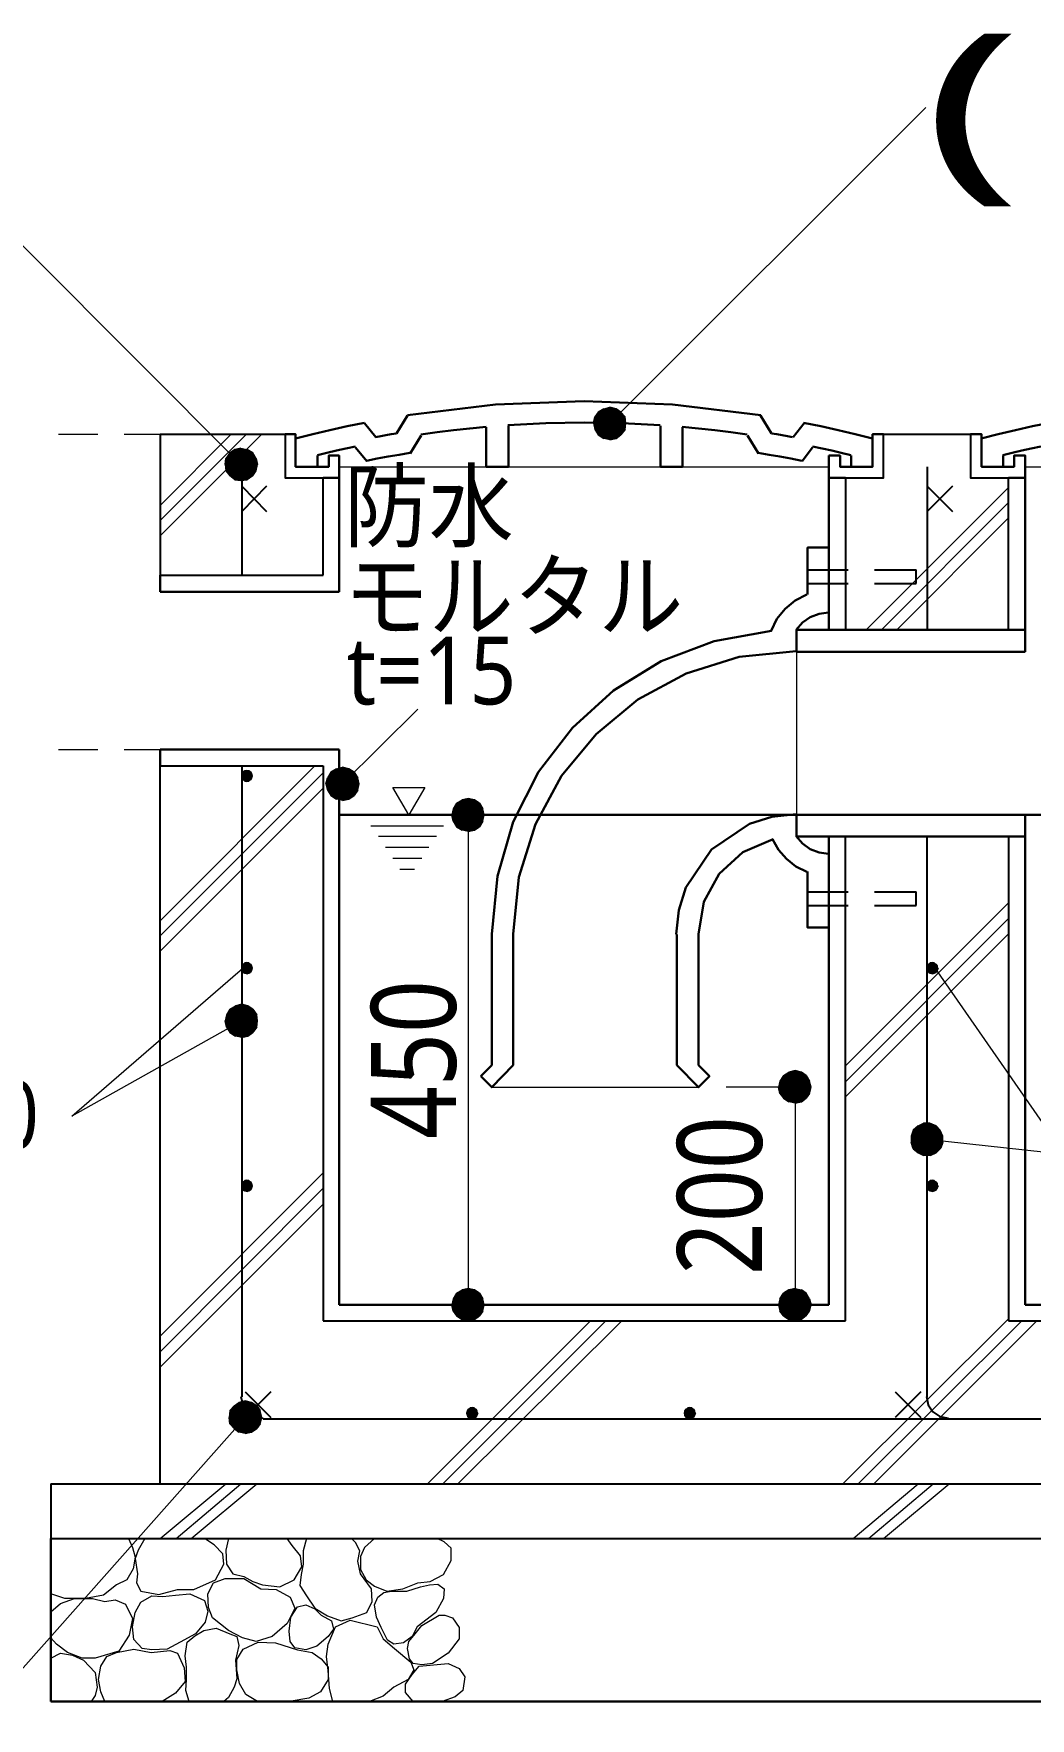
# Model space of a CAD drawing. Header units: millimetres. Extents: x 0 to 420, y 0 to 297.
# Drawn here: x 77.2 to 107.7, y 201.3 to 252.9 of the extents above; entities that cross this region are included whole.
import ezdxf
from ezdxf.enums import TextEntityAlignment as Align

# ---------------------------------------------------------------- set-up
doc = ezdxf.new("R2010")
doc.units = ezdxf.units.MM
doc.styles.add('kst32b', font='NotoSansJP-Variable.ttf')

msp = doc.modelspace()

# ---------------------------------------------------------------- hatches: boundary and pattern name
h = msp.add_hatch(color=7)
h.paths.add_polyline_path([(94.467, 241.342), (94.361, 241.194), (94.827, 241.004), (94.467, 241.342)])
h.paths.add_polyline_path([(94.361, 241.194), (94.827, 241.004), (94.319, 241.004), (94.361, 241.194)])
h.paths.add_polyline_path([(94.827, 241.004), (94.319, 241.004), (94.361, 240.813), (94.827, 241.004)])
for points in [[(94.361, 240.813), (94.467, 240.644), (94.827, 241.004), (94.361, 240.813)], [(83.333, 240.199), (83.185, 240.093), (83.524, 239.734), (83.333, 240.199)], [(86.17, 229.764), (86.275, 229.595), (86.635, 229.955), (86.17, 229.764)], [(90.678, 229.468), (90.487, 229.51), (90.487, 229.002), (90.678, 229.468)], [(83.735, 223.16), (83.545, 223.203), (83.545, 222.695), (83.735, 223.16)], [(100.69, 221.128), (100.499, 221.171), (100.499, 220.662), (100.69, 221.128)], [(104.119, 219.35), (104.055, 219.16), (104.542, 219.075), (104.119, 219.35)], [(90.678, 214.461), (90.487, 214.503), (90.487, 213.995), (90.678, 214.461)], [(100.309, 213.55), (100.499, 213.508), (100.499, 213.995), (100.309, 213.55)], [(83.841, 211.011), (83.651, 211.053), (83.651, 210.545), (83.841, 211.011)]]:
    msp.add_hatch(color=7).paths.add_polyline_path(points)
h = msp.add_hatch(color=7)
h.paths.add_polyline_path([(95.017, 241.448), (94.827, 241.49), (94.827, 241.004), (95.017, 241.448)])
h.paths.add_polyline_path([(94.827, 241.49), (94.827, 241.004), (94.636, 241.448), (94.827, 241.49)])
h.paths.add_polyline_path([(94.827, 241.004), (94.636, 241.448), (94.467, 241.342), (94.827, 241.004)])
h = msp.add_hatch(color=7)
h.paths.add_polyline_path([(94.467, 240.644), (94.636, 240.538), (94.827, 241.004), (94.467, 240.644)])
h.paths.add_polyline_path([(94.636, 240.538), (94.827, 241.004), (94.827, 240.496), (94.636, 240.538)])
h.paths.add_polyline_path([(94.827, 241.004), (94.827, 240.496), (95.017, 240.538), (94.827, 241.004)])
h = msp.add_hatch(color=7)
h.paths.add_polyline_path([(95.313, 241.004), (95.292, 241.194), (94.827, 241.004), (95.313, 241.004)])
h.paths.add_polyline_path([(95.292, 241.194), (94.827, 241.004), (95.165, 241.342), (95.292, 241.194)])
h.paths.add_polyline_path([(94.827, 241.004), (95.165, 241.342), (95.017, 241.448), (94.827, 241.004)])
h = msp.add_hatch(color=7)
h.paths.add_polyline_path([(95.017, 240.538), (95.165, 240.644), (94.827, 241.004), (95.017, 240.538)])
h.paths.add_polyline_path([(95.165, 240.644), (94.827, 241.004), (95.292, 240.813), (95.165, 240.644)])
h.paths.add_polyline_path([(94.827, 241.004), (95.292, 240.813), (95.313, 241.004), (94.827, 241.004)])
h = msp.add_hatch(color=7)
h.paths.add_polyline_path([(83.185, 240.093), (83.058, 239.924), (83.524, 239.734), (83.185, 240.093)])
h.paths.add_polyline_path([(83.058, 239.924), (83.524, 239.734), (83.037, 239.734), (83.058, 239.924)])
h.paths.add_polyline_path([(83.524, 239.734), (83.037, 239.734), (83.058, 239.543), (83.524, 239.734)])
h = msp.add_hatch(color=7)
h.paths.add_polyline_path([(83.884, 240.093), (83.714, 240.199), (83.524, 239.734), (83.884, 240.093)])
h.paths.add_polyline_path([(83.714, 240.199), (83.524, 239.734), (83.524, 240.242), (83.714, 240.199)])
h.paths.add_polyline_path([(83.524, 239.734), (83.524, 240.242), (83.333, 240.199), (83.524, 239.734)])
h = msp.add_hatch(color=7)
h.paths.add_polyline_path([(83.989, 239.543), (84.032, 239.734), (83.524, 239.734), (83.989, 239.543)])
h.paths.add_polyline_path([(84.032, 239.734), (83.524, 239.734), (83.989, 239.924), (84.032, 239.734)])
h.paths.add_polyline_path([(83.524, 239.734), (83.989, 239.924), (83.884, 240.093), (83.524, 239.734)])
h = msp.add_hatch(color=7)
h.paths.add_polyline_path([(83.058, 239.543), (83.185, 239.395), (83.524, 239.734), (83.058, 239.543)])
h.paths.add_polyline_path([(83.185, 239.395), (83.524, 239.734), (83.333, 239.268), (83.185, 239.395)])
h.paths.add_polyline_path([(83.524, 239.734), (83.333, 239.268), (83.524, 239.247), (83.524, 239.734)])
h = msp.add_hatch(color=7)
h.paths.add_polyline_path([(83.524, 239.247), (83.714, 239.268), (83.524, 239.734), (83.524, 239.247)])
h.paths.add_polyline_path([(83.714, 239.268), (83.524, 239.734), (83.884, 239.395), (83.714, 239.268)])
h.paths.add_polyline_path([(83.524, 239.734), (83.884, 239.395), (83.989, 239.543), (83.524, 239.734)])
h = msp.add_hatch(color=7)
h.paths.add_polyline_path([(83.587, 230.314), (83.545, 230.187), (83.714, 230.187), (83.587, 230.314)])
h.paths.add_polyline_path([(83.545, 230.187), (83.714, 230.187), (83.587, 230.082), (83.545, 230.187)])
h.paths.add_polyline_path([(83.714, 230.187), (83.587, 230.082), (83.714, 230.039), (83.714, 230.187)])
h = msp.add_hatch(color=7)
h.paths.add_polyline_path([(83.862, 230.187), (83.82, 230.314), (83.714, 230.187), (83.862, 230.187)])
h.paths.add_polyline_path([(83.82, 230.314), (83.714, 230.187), (83.714, 230.357), (83.82, 230.314)])
h.paths.add_polyline_path([(83.714, 230.187), (83.714, 230.357), (83.587, 230.314), (83.714, 230.187)])
h = msp.add_hatch(color=7)
h.paths.add_polyline_path([(83.714, 230.039), (83.82, 230.082), (83.714, 230.187), (83.714, 230.039)])
h.paths.add_polyline_path([(83.82, 230.082), (83.714, 230.187), (83.862, 230.187), (83.82, 230.082)])
h = msp.add_hatch(color=7)
h.paths.add_polyline_path([(86.275, 230.314), (86.17, 230.145), (86.635, 229.955), (86.275, 230.314)])
h.paths.add_polyline_path([(86.17, 230.145), (86.635, 229.955), (86.127, 229.955), (86.17, 230.145)])
h.paths.add_polyline_path([(86.635, 229.955), (86.127, 229.955), (86.17, 229.764), (86.635, 229.955)])
h = msp.add_hatch(color=7)
h.paths.add_polyline_path([(86.826, 230.42), (86.635, 230.463), (86.635, 229.955), (86.826, 230.42)])
h.paths.add_polyline_path([(86.635, 230.463), (86.635, 229.955), (86.445, 230.42), (86.635, 230.463)])
h.paths.add_polyline_path([(86.635, 229.955), (86.445, 230.42), (86.275, 230.314), (86.635, 229.955)])
h = msp.add_hatch(color=7)
h.paths.add_polyline_path([(87.143, 229.955), (87.101, 230.145), (86.635, 229.955), (87.143, 229.955)])
h.paths.add_polyline_path([(87.101, 230.145), (86.635, 229.955), (86.995, 230.314), (87.101, 230.145)])
h.paths.add_polyline_path([(86.635, 229.955), (86.995, 230.314), (86.826, 230.42), (86.635, 229.955)])
h = msp.add_hatch(color=7)
h.paths.add_polyline_path([(86.275, 229.595), (86.445, 229.489), (86.635, 229.955), (86.275, 229.595)])
h.paths.add_polyline_path([(86.445, 229.489), (86.635, 229.955), (86.635, 229.447), (86.445, 229.489)])
h.paths.add_polyline_path([(86.635, 229.955), (86.635, 229.447), (86.826, 229.489), (86.635, 229.955)])
h = msp.add_hatch(color=7)
h.paths.add_polyline_path([(86.826, 229.489), (86.995, 229.595), (86.635, 229.955), (86.826, 229.489)])
h.paths.add_polyline_path([(86.995, 229.595), (86.635, 229.955), (87.101, 229.764), (86.995, 229.595)])
h.paths.add_polyline_path([(86.635, 229.955), (87.101, 229.764), (87.143, 229.955), (86.635, 229.955)])
h = msp.add_hatch(color=7)
h.paths.add_polyline_path([(90.022, 229.193), (89.979, 229.002), (90.487, 229.002), (90.022, 229.193)])
h.paths.add_polyline_path([(89.979, 229.002), (90.487, 229.002), (90.022, 228.812), (89.979, 229.002)])
h.paths.add_polyline_path([(90.487, 229.002), (90.022, 228.812), (90.128, 228.642), (90.487, 229.002)])
h = msp.add_hatch(color=7)
h.paths.add_polyline_path([(90.487, 229.51), (90.297, 229.468), (90.487, 229.002), (90.487, 229.51)])
h.paths.add_polyline_path([(90.297, 229.468), (90.487, 229.002), (90.128, 229.362), (90.297, 229.468)])
h.paths.add_polyline_path([(90.487, 229.002), (90.128, 229.362), (90.022, 229.193), (90.487, 229.002)])
h = msp.add_hatch(color=7)
h.paths.add_polyline_path([(90.974, 229.002), (90.932, 229.193), (90.487, 229.002), (90.974, 229.002)])
h.paths.add_polyline_path([(90.932, 229.193), (90.487, 229.002), (90.826, 229.362), (90.932, 229.193)])
h.paths.add_polyline_path([(90.487, 229.002), (90.826, 229.362), (90.678, 229.468), (90.487, 229.002)])
h = msp.add_hatch(color=7)
h.paths.add_polyline_path([(90.128, 228.642), (90.297, 228.537), (90.487, 229.002), (90.128, 228.642)])
h.paths.add_polyline_path([(90.297, 228.537), (90.487, 229.002), (90.487, 228.494), (90.297, 228.537)])
h.paths.add_polyline_path([(90.487, 229.002), (90.487, 228.494), (90.678, 228.537), (90.487, 229.002)])
h = msp.add_hatch(color=7)
h.paths.add_polyline_path([(90.678, 228.537), (90.826, 228.642), (90.487, 229.002), (90.678, 228.537)])
h.paths.add_polyline_path([(90.826, 228.642), (90.487, 229.002), (90.932, 228.812), (90.826, 228.642)])
h.paths.add_polyline_path([(90.487, 229.002), (90.932, 228.812), (90.974, 229.002), (90.487, 229.002)])
h = msp.add_hatch(color=7)
h.paths.add_polyline_path([(83.862, 224.303), (83.82, 224.409), (83.714, 224.303), (83.862, 224.303)])
h.paths.add_polyline_path([(83.82, 224.409), (83.714, 224.303), (83.714, 224.472), (83.82, 224.409)])
h.paths.add_polyline_path([(83.714, 224.303), (83.714, 224.472), (83.587, 224.409), (83.714, 224.303)])
h = msp.add_hatch(color=7)
h.paths.add_polyline_path([(104.881, 224.303), (104.817, 224.409), (104.712, 224.303), (104.881, 224.303)])
h.paths.add_polyline_path([(104.817, 224.409), (104.712, 224.303), (104.712, 224.472), (104.817, 224.409)])
h.paths.add_polyline_path([(104.712, 224.303), (104.712, 224.472), (104.585, 224.409), (104.712, 224.303)])
h = msp.add_hatch(color=7)
h.paths.add_polyline_path([(83.587, 224.409), (83.545, 224.303), (83.714, 224.303), (83.587, 224.409)])
h.paths.add_polyline_path([(83.545, 224.303), (83.714, 224.303), (83.587, 224.176), (83.545, 224.303)])
h.paths.add_polyline_path([(83.714, 224.303), (83.587, 224.176), (83.714, 224.134), (83.714, 224.303)])
h = msp.add_hatch(color=7)
h.paths.add_polyline_path([(83.714, 224.134), (83.82, 224.176), (83.714, 224.303), (83.714, 224.134)])
h.paths.add_polyline_path([(83.82, 224.176), (83.714, 224.303), (83.862, 224.303), (83.82, 224.176)])
h = msp.add_hatch(color=7)
h.paths.add_polyline_path([(104.585, 224.409), (104.542, 224.303), (104.712, 224.303), (104.585, 224.409)])
h.paths.add_polyline_path([(104.542, 224.303), (104.712, 224.303), (104.585, 224.176), (104.542, 224.303)])
h.paths.add_polyline_path([(104.712, 224.303), (104.585, 224.176), (104.712, 224.134), (104.712, 224.303)])
h = msp.add_hatch(color=7)
h.paths.add_polyline_path([(104.712, 224.134), (104.817, 224.176), (104.712, 224.303), (104.712, 224.134)])
h.paths.add_polyline_path([(104.817, 224.176), (104.712, 224.303), (104.881, 224.303), (104.817, 224.176)])
h = msp.add_hatch(color=7)
h.paths.add_polyline_path([(83.545, 223.203), (83.354, 223.16), (83.545, 222.695), (83.545, 223.203)])
h.paths.add_polyline_path([(83.354, 223.16), (83.545, 222.695), (83.185, 223.054), (83.354, 223.16)])
h.paths.add_polyline_path([(83.545, 222.695), (83.185, 223.054), (83.079, 222.885), (83.545, 222.695)])
h = msp.add_hatch(color=7)
h.paths.add_polyline_path([(84.032, 222.695), (84.011, 222.885), (83.545, 222.695), (84.032, 222.695)])
h.paths.add_polyline_path([(84.011, 222.885), (83.545, 222.695), (83.884, 223.054), (84.011, 222.885)])
h.paths.add_polyline_path([(83.545, 222.695), (83.884, 223.054), (83.735, 223.16), (83.545, 222.695)])
h = msp.add_hatch(color=7)
h.paths.add_polyline_path([(83.079, 222.885), (83.037, 222.695), (83.545, 222.695), (83.079, 222.885)])
h.paths.add_polyline_path([(83.037, 222.695), (83.545, 222.695), (83.079, 222.504), (83.037, 222.695)])
h.paths.add_polyline_path([(83.545, 222.695), (83.079, 222.504), (83.185, 222.335), (83.545, 222.695)])
h = msp.add_hatch(color=7)
h.paths.add_polyline_path([(83.185, 222.335), (83.354, 222.229), (83.545, 222.695), (83.185, 222.335)])
h.paths.add_polyline_path([(83.354, 222.229), (83.545, 222.695), (83.545, 222.187), (83.354, 222.229)])
h.paths.add_polyline_path([(83.545, 222.695), (83.545, 222.187), (83.735, 222.229), (83.545, 222.695)])
h = msp.add_hatch(color=7)
h.paths.add_polyline_path([(83.735, 222.229), (83.884, 222.335), (83.545, 222.695), (83.735, 222.229)])
h.paths.add_polyline_path([(83.884, 222.335), (83.545, 222.695), (84.011, 222.504), (83.884, 222.335)])
h.paths.add_polyline_path([(83.545, 222.695), (84.011, 222.504), (84.032, 222.695), (83.545, 222.695)])
h = msp.add_hatch(color=7)
h.paths.add_polyline_path([(100.499, 221.171), (100.309, 221.128), (100.499, 220.662), (100.499, 221.171)])
h.paths.add_polyline_path([(100.309, 221.128), (100.499, 220.662), (100.14, 221.022), (100.309, 221.128)])
h.paths.add_polyline_path([(100.499, 220.662), (100.14, 221.022), (100.034, 220.853), (100.499, 220.662)])
h = msp.add_hatch(color=7)
h.paths.add_polyline_path([(100.986, 220.662), (100.944, 220.853), (100.499, 220.662), (100.986, 220.662)])
h.paths.add_polyline_path([(100.944, 220.853), (100.499, 220.662), (100.838, 221.022), (100.944, 220.853)])
h.paths.add_polyline_path([(100.499, 220.662), (100.838, 221.022), (100.69, 221.128), (100.499, 220.662)])
h = msp.add_hatch(color=7)
h.paths.add_polyline_path([(100.034, 220.853), (99.991, 220.662), (100.499, 220.662), (100.034, 220.853)])
h.paths.add_polyline_path([(99.991, 220.662), (100.499, 220.662), (100.034, 220.472), (99.991, 220.662)])
h.paths.add_polyline_path([(100.499, 220.662), (100.034, 220.472), (100.14, 220.324), (100.499, 220.662)])
h = msp.add_hatch(color=7)
h.paths.add_polyline_path([(100.14, 220.324), (100.309, 220.218), (100.499, 220.662), (100.14, 220.324)])
h.paths.add_polyline_path([(100.309, 220.218), (100.499, 220.662), (100.499, 220.176), (100.309, 220.218)])
h.paths.add_polyline_path([(100.499, 220.662), (100.499, 220.176), (100.69, 220.218), (100.499, 220.662)])
h = msp.add_hatch(color=7)
h.paths.add_polyline_path([(100.69, 220.218), (100.838, 220.324), (100.499, 220.662), (100.69, 220.218)])
h.paths.add_polyline_path([(100.838, 220.324), (100.499, 220.662), (100.944, 220.472), (100.838, 220.324)])
h.paths.add_polyline_path([(100.499, 220.662), (100.944, 220.472), (100.986, 220.662), (100.499, 220.662)])
h = msp.add_hatch(color=7)
h.paths.add_polyline_path([(104.627, 219.562), (104.436, 219.562), (104.542, 219.075), (104.627, 219.562)])
h.paths.add_polyline_path([(104.436, 219.562), (104.542, 219.075), (104.267, 219.477), (104.436, 219.562)])
h.paths.add_polyline_path([(104.542, 219.075), (104.267, 219.477), (104.119, 219.35), (104.542, 219.075)])
h = msp.add_hatch(color=7)
h.paths.add_polyline_path([(105.029, 219.16), (104.944, 219.35), (104.542, 219.075), (105.029, 219.16)])
h.paths.add_polyline_path([(104.944, 219.35), (104.542, 219.075), (104.817, 219.477), (104.944, 219.35)])
h.paths.add_polyline_path([(104.542, 219.075), (104.817, 219.477), (104.627, 219.562), (104.542, 219.075)])
h = msp.add_hatch(color=7)
h.paths.add_polyline_path([(104.055, 219.16), (104.055, 218.969), (104.542, 219.075), (104.055, 219.16)])
h.paths.add_polyline_path([(104.055, 218.969), (104.542, 219.075), (104.119, 218.779), (104.055, 218.969)])
h.paths.add_polyline_path([(104.542, 219.075), (104.119, 218.779), (104.267, 218.652), (104.542, 219.075)])
h = msp.add_hatch(color=7)
h.paths.add_polyline_path([(104.267, 218.652), (104.436, 218.567), (104.542, 219.075), (104.267, 218.652)])
h.paths.add_polyline_path([(104.436, 218.567), (104.542, 219.075), (104.648, 218.567), (104.436, 218.567)])
h.paths.add_polyline_path([(104.542, 219.075), (104.648, 218.567), (104.817, 218.652), (104.542, 219.075)])
h = msp.add_hatch(color=7)
h.paths.add_polyline_path([(104.817, 218.652), (104.966, 218.8), (104.542, 219.075), (104.817, 218.652)])
h.paths.add_polyline_path([(104.966, 218.8), (104.542, 219.075), (105.029, 218.969), (104.966, 218.8)])
h.paths.add_polyline_path([(104.542, 219.075), (105.029, 218.969), (105.029, 219.16), (104.542, 219.075)])
h = msp.add_hatch(color=7)
h.paths.add_polyline_path([(83.862, 217.636), (83.82, 217.741), (83.714, 217.636), (83.862, 217.636)])
h.paths.add_polyline_path([(83.82, 217.741), (83.714, 217.636), (83.714, 217.805), (83.82, 217.741)])
h.paths.add_polyline_path([(83.714, 217.636), (83.714, 217.805), (83.587, 217.741), (83.714, 217.636)])
h = msp.add_hatch(color=7)
h.paths.add_polyline_path([(104.881, 217.636), (104.817, 217.741), (104.712, 217.636), (104.881, 217.636)])
h.paths.add_polyline_path([(104.817, 217.741), (104.712, 217.636), (104.712, 217.805), (104.817, 217.741)])
h.paths.add_polyline_path([(104.712, 217.636), (104.712, 217.805), (104.585, 217.741), (104.712, 217.636)])
h = msp.add_hatch(color=7)
h.paths.add_polyline_path([(83.587, 217.741), (83.545, 217.636), (83.714, 217.636), (83.587, 217.741)])
h.paths.add_polyline_path([(83.545, 217.636), (83.714, 217.636), (83.587, 217.509), (83.545, 217.636)])
h.paths.add_polyline_path([(83.714, 217.636), (83.587, 217.509), (83.714, 217.466), (83.714, 217.636)])
h = msp.add_hatch(color=7)
h.paths.add_polyline_path([(83.714, 217.466), (83.82, 217.509), (83.714, 217.636), (83.714, 217.466)])
h.paths.add_polyline_path([(83.82, 217.509), (83.714, 217.636), (83.862, 217.636), (83.82, 217.509)])
h = msp.add_hatch(color=7)
h.paths.add_polyline_path([(104.585, 217.741), (104.542, 217.636), (104.712, 217.636), (104.585, 217.741)])
h.paths.add_polyline_path([(104.542, 217.636), (104.712, 217.636), (104.585, 217.509), (104.542, 217.636)])
h.paths.add_polyline_path([(104.712, 217.636), (104.585, 217.509), (104.712, 217.466), (104.712, 217.636)])
h = msp.add_hatch(color=7)
h.paths.add_polyline_path([(104.712, 217.466), (104.817, 217.509), (104.712, 217.636), (104.712, 217.466)])
h.paths.add_polyline_path([(104.817, 217.509), (104.712, 217.636), (104.881, 217.636), (104.817, 217.509)])
h = msp.add_hatch(color=7)
h.paths.add_polyline_path([(90.022, 214.186), (89.979, 213.995), (90.487, 213.995), (90.022, 214.186)])
h.paths.add_polyline_path([(89.979, 213.995), (90.487, 213.995), (90.022, 213.804), (89.979, 213.995)])
h.paths.add_polyline_path([(90.487, 213.995), (90.022, 213.804), (90.128, 213.656), (90.487, 213.995)])
h = msp.add_hatch(color=7)
h.paths.add_polyline_path([(90.487, 214.503), (90.297, 214.461), (90.487, 213.995), (90.487, 214.503)])
h.paths.add_polyline_path([(90.297, 214.461), (90.487, 213.995), (90.128, 214.355), (90.297, 214.461)])
h.paths.add_polyline_path([(90.487, 213.995), (90.128, 214.355), (90.022, 214.186), (90.487, 213.995)])
h = msp.add_hatch(color=7)
h.paths.add_polyline_path([(90.974, 213.995), (90.932, 214.186), (90.487, 213.995), (90.974, 213.995)])
h.paths.add_polyline_path([(90.932, 214.186), (90.487, 213.995), (90.826, 214.355), (90.932, 214.186)])
h.paths.add_polyline_path([(90.487, 213.995), (90.826, 214.355), (90.678, 214.461), (90.487, 213.995)])
h = msp.add_hatch(color=7)
h.paths.add_polyline_path([(100.309, 214.461), (100.14, 214.355), (100.499, 213.995), (100.309, 214.461)])
h.paths.add_polyline_path([(100.14, 214.355), (100.499, 213.995), (100.034, 214.186), (100.14, 214.355)])
h.paths.add_polyline_path([(100.499, 213.995), (100.034, 214.186), (99.991, 213.995), (100.499, 213.995)])
h = msp.add_hatch(color=7)
h.paths.add_polyline_path([(100.838, 214.355), (100.69, 214.461), (100.499, 213.995), (100.838, 214.355)])
h.paths.add_polyline_path([(100.69, 214.461), (100.499, 213.995), (100.499, 214.503), (100.69, 214.461)])
h.paths.add_polyline_path([(100.499, 213.995), (100.499, 214.503), (100.309, 214.461), (100.499, 213.995)])
h = msp.add_hatch(color=7)
h.paths.add_polyline_path([(100.944, 213.804), (100.986, 213.995), (100.499, 213.995), (100.944, 213.804)])
h.paths.add_polyline_path([(100.986, 213.995), (100.499, 213.995), (100.944, 214.186), (100.986, 213.995)])
h.paths.add_polyline_path([(100.499, 213.995), (100.944, 214.186), (100.838, 214.355), (100.499, 213.995)])
h = msp.add_hatch(color=7)
h.paths.add_polyline_path([(90.128, 213.656), (90.297, 213.55), (90.487, 213.995), (90.128, 213.656)])
h.paths.add_polyline_path([(90.297, 213.55), (90.487, 213.995), (90.487, 213.508), (90.297, 213.55)])
h.paths.add_polyline_path([(90.487, 213.995), (90.487, 213.508), (90.678, 213.55), (90.487, 213.995)])
h = msp.add_hatch(color=7)
h.paths.add_polyline_path([(90.678, 213.55), (90.826, 213.656), (90.487, 213.995), (90.678, 213.55)])
h.paths.add_polyline_path([(90.826, 213.656), (90.487, 213.995), (90.932, 213.804), (90.826, 213.656)])
h.paths.add_polyline_path([(90.487, 213.995), (90.932, 213.804), (90.974, 213.995), (90.487, 213.995)])
h = msp.add_hatch(color=7)
h.paths.add_polyline_path([(99.991, 213.995), (100.034, 213.804), (100.499, 213.995), (99.991, 213.995)])
h.paths.add_polyline_path([(100.034, 213.804), (100.499, 213.995), (100.14, 213.656), (100.034, 213.804)])
h.paths.add_polyline_path([(100.499, 213.995), (100.14, 213.656), (100.309, 213.55), (100.499, 213.995)])
h = msp.add_hatch(color=7)
h.paths.add_polyline_path([(100.499, 213.508), (100.69, 213.55), (100.499, 213.995), (100.499, 213.508)])
h.paths.add_polyline_path([(100.69, 213.55), (100.499, 213.995), (100.838, 213.656), (100.69, 213.55)])
h.paths.add_polyline_path([(100.499, 213.995), (100.838, 213.656), (100.944, 213.804), (100.499, 213.995)])
h = msp.add_hatch(color=7)
h.paths.add_polyline_path([(83.651, 211.053), (83.46, 211.011), (83.651, 210.545), (83.651, 211.053)])
h.paths.add_polyline_path([(83.46, 211.011), (83.651, 210.545), (83.312, 210.905), (83.46, 211.011)])
h.paths.add_polyline_path([(83.651, 210.545), (83.312, 210.905), (83.185, 210.756), (83.651, 210.545)])
h = msp.add_hatch(color=7)
h.paths.add_polyline_path([(83.185, 210.756), (83.164, 210.545), (83.651, 210.545), (83.185, 210.756)])
h.paths.add_polyline_path([(83.164, 210.545), (83.651, 210.545), (83.185, 210.354), (83.164, 210.545)])
h.paths.add_polyline_path([(83.651, 210.545), (83.185, 210.354), (83.312, 210.206), (83.651, 210.545)])
h = msp.add_hatch(color=7)
h.paths.add_polyline_path([(83.312, 210.206), (83.46, 210.1), (83.651, 210.545), (83.312, 210.206)])
h.paths.add_polyline_path([(83.46, 210.1), (83.651, 210.545), (83.651, 210.058), (83.46, 210.1)])
h.paths.add_polyline_path([(83.651, 210.545), (83.651, 210.058), (83.841, 210.1), (83.651, 210.545)])
h = msp.add_hatch(color=7)
h.paths.add_polyline_path([(84.159, 210.545), (84.116, 210.756), (83.651, 210.545), (84.159, 210.545)])
h.paths.add_polyline_path([(84.116, 210.756), (83.651, 210.545), (84.011, 210.905), (84.116, 210.756)])
h.paths.add_polyline_path([(83.651, 210.545), (84.011, 210.905), (83.841, 211.011), (83.651, 210.545)])
h = msp.add_hatch(color=7)
h.paths.add_polyline_path([(83.841, 210.1), (84.011, 210.206), (83.651, 210.545), (83.841, 210.1)])
h.paths.add_polyline_path([(84.011, 210.206), (83.651, 210.545), (84.116, 210.354), (84.011, 210.206)])
h.paths.add_polyline_path([(83.651, 210.545), (84.116, 210.354), (84.159, 210.545), (83.651, 210.545)])
h = msp.add_hatch(color=7)
h.paths.add_polyline_path([(90.487, 210.799), (90.445, 210.672), (90.615, 210.672), (90.487, 210.799)])
h.paths.add_polyline_path([(90.445, 210.672), (90.615, 210.672), (90.487, 210.545), (90.445, 210.672)])
h.paths.add_polyline_path([(90.615, 210.672), (90.487, 210.545), (90.615, 210.503), (90.615, 210.672)])
h = msp.add_hatch(color=7)
h.paths.add_polyline_path([(90.784, 210.672), (90.72, 210.799), (90.615, 210.672), (90.784, 210.672)])
h.paths.add_polyline_path([(90.72, 210.799), (90.615, 210.672), (90.615, 210.841), (90.72, 210.799)])
h.paths.add_polyline_path([(90.615, 210.672), (90.615, 210.841), (90.487, 210.799), (90.615, 210.672)])
h = msp.add_hatch(color=7)
h.paths.add_polyline_path([(90.615, 210.503), (90.72, 210.545), (90.615, 210.672), (90.615, 210.503)])
h.paths.add_polyline_path([(90.72, 210.545), (90.615, 210.672), (90.784, 210.672), (90.72, 210.545)])
h = msp.add_hatch(color=7)
h.paths.add_polyline_path([(97.155, 210.799), (97.113, 210.672), (97.282, 210.672), (97.155, 210.799)])
h.paths.add_polyline_path([(97.113, 210.672), (97.282, 210.672), (97.155, 210.545), (97.113, 210.672)])
h.paths.add_polyline_path([(97.282, 210.672), (97.155, 210.545), (97.282, 210.503), (97.282, 210.672)])
h = msp.add_hatch(color=7)
h.paths.add_polyline_path([(97.451, 210.672), (97.388, 210.799), (97.282, 210.672), (97.451, 210.672)])
h.paths.add_polyline_path([(97.388, 210.799), (97.282, 210.672), (97.282, 210.841), (97.388, 210.799)])
h.paths.add_polyline_path([(97.282, 210.672), (97.282, 210.841), (97.155, 210.799), (97.282, 210.672)])
h = msp.add_hatch(color=7)
h.paths.add_polyline_path([(97.282, 210.503), (97.388, 210.545), (97.282, 210.672), (97.282, 210.503)])
h.paths.add_polyline_path([(97.388, 210.545), (97.282, 210.672), (97.451, 210.672), (97.388, 210.545)])

# ---------------------------------------------------------------- linework, layer by layer
at = {"lineweight": 13}
for points in [[(94.827, 241.004), (104.5, 250.677)], [(83.524, 239.734), (73.851, 249.428)], [(77.936, 240.665), (79.142, 240.665)], [(79.946, 240.665), (81.047, 240.665)], [(81.047, 238.019), (83.693, 240.665)], [(81.047, 237.554), (84.159, 240.665)], [(81.047, 238.485), (83.227, 240.665)], [(86.529, 239.67), (91.038, 239.67)], [(91.715, 239.67), (96.372, 239.67)], [(97.049, 239.67), (101.537, 239.67)], [(107.548, 239.67), (112.035, 239.67)], [(102.679, 234.675), (107.04, 239.035)], [(103.145, 234.675), (107.04, 238.57)], [(103.611, 234.675), (107.04, 238.104)], [(100.542, 233.997), (100.542, 229.002)], [(86.635, 229.955), (88.942, 232.241)], [(77.936, 231.013), (79.142, 231.013)], [(79.946, 231.013), (81.047, 231.013)], [(81.047, 225.764), (85.788, 230.505)], [(81.047, 225.298), (86.043, 230.293)], [(81.047, 224.832), (86.043, 229.828)], [(88.18, 229.849), (89.154, 229.849)], [(89.154, 229.849), (88.667, 229.002), (88.18, 229.849)], [(89.726, 228.663), (87.503, 228.663)], [(90.487, 229.002), (90.487, 213.995)], [(89.514, 228.346), (87.736, 228.346)], [(89.281, 228.007), (87.948, 228.007)], [(89.069, 227.669), (88.18, 227.669)], [(88.837, 227.33), (88.392, 227.33)], [(102.045, 221.319), (107.04, 226.314)], [(102.045, 220.832), (107.04, 225.827)], [(102.045, 220.366), (107.04, 225.362)], [(83.545, 222.695), (78.338, 219.773), (83.651, 224.367)], [(104.542, 219.075), (108.754, 218.609), (104.796, 224.303)], [(91.207, 220.662), (97.536, 220.662)], [(100.499, 220.662), (98.383, 220.662)], [(100.499, 220.662), (100.499, 213.995)], [(81.047, 213.042), (86.043, 218.038)], [(81.047, 212.556), (86.043, 217.572)], [(81.047, 212.09), (86.043, 217.085)], [(89.239, 208.513), (94.234, 213.508)], [(89.704, 208.513), (94.7, 213.508)], [(90.17, 208.513), (95.187, 213.508)], [(101.96, 208.513), (107.04, 213.572)], [(102.426, 208.513), (107.442, 213.508)], [(102.912, 208.513), (107.908, 213.508)], [(83.651, 210.545), (68.686, 193.675)], [(81.047, 206.841), (83.058, 208.513)], [(81.534, 206.841), (83.524, 208.513)], [(82, 206.841), (84.011, 208.513)], [(102.277, 206.841), (104.267, 208.513)], [(102.743, 206.841), (104.733, 208.513)], [(103.209, 206.841), (105.22, 208.513)], [(80.074, 206.841), (80.201, 206.565), (80.285, 206.269), (80.222, 205.909), (80.031, 205.571), (79.714, 205.422), (79.312, 205.105), (78.761, 204.999), (78.126, 204.999), (77.703, 205.147)], [(80.582, 206.841), (80.37, 206.481), (80.285, 206.227), (80.349, 205.761), (80.328, 205.486), (80.454, 205.232), (81.005, 205.126), (81.576, 205.274), (82.084, 205.274), (82.741, 205.571), (82.995, 206.057), (82.973, 206.375), (82.698, 206.65), (82.402, 206.841)], [(83.143, 206.841), (83.058, 206.481), (83.079, 206.057), (83.27, 205.761), (83.608, 205.676), (83.884, 205.528), (84.18, 205.422), (84.709, 205.359), (85.154, 205.571), (85.386, 205.973), (85.344, 206.312), (85.09, 206.629), (84.942, 206.841)], [(85.535, 206.841), (85.429, 206.46), (85.429, 206.057), (85.365, 205.74), (85.323, 205.401), (85.535, 205.084), (85.788, 204.703), (86.17, 204.47), (86.593, 204.322), (86.932, 204.406), (87.376, 204.576), (87.545, 204.914), (87.524, 205.296), (87.186, 205.761), (87.101, 206.142), (87.164, 206.46), (87.037, 206.714), (86.91, 206.841)], [(87.609, 206.841), (87.312, 206.565), (87.186, 206.29), (87.186, 205.888), (87.355, 205.571), (87.609, 205.38), (87.99, 205.232), (88.477, 205.296), (88.942, 205.486), (89.323, 205.528), (89.726, 205.74), (89.958, 206.163), (89.958, 206.544), (89.747, 206.735), (89.535, 206.841)], [(77.703, 204.597), (77.999, 204.851), (78.423, 204.999), (78.973, 204.999), (79.354, 204.914), (79.671, 204.957), (79.989, 204.83), (80.201, 204.385), (80.095, 203.877), (79.777, 203.39), (79.058, 203.179), (78.655, 203.179), (78.211, 203.348), (77.872, 203.602), (77.703, 203.793)], [(86.339, 201.845), (86.233, 202.247), (86.191, 202.798), (86.148, 203.221), (86.191, 203.602), (86.424, 204.131), (86.868, 204.343), (87.694, 204.131), (87.884, 203.771), (88.223, 203.475), (88.731, 203.052), (88.815, 202.819), (88.646, 202.523), (88.202, 202.29), (87.884, 202.015), (87.461, 201.845)], [(81.936, 201.845), (81.83, 202.184), (81.852, 202.523), (81.852, 202.904), (81.809, 203.242), (81.873, 203.666), (82.106, 203.856), (82.381, 204.025), (82.762, 204.089), (83.185, 203.92), (83.397, 203.835), (83.46, 203.56), (83.354, 203.115), (83.397, 202.544), (83.312, 202.29), (83.143, 201.972), (82.995, 201.845)], [(77.703, 203.179), (77.999, 203.327), (78.359, 203.263), (78.698, 203.115), (79.058, 202.734), (79.121, 202.29), (79.058, 202.036), (78.931, 201.845)], [(79.354, 201.845), (79.227, 202.142), (79.163, 202.523), (79.227, 202.925), (79.417, 203.221), (79.714, 203.348), (80.243, 203.454), (80.772, 203.348), (81.344, 203.412), (81.576, 203.327), (81.788, 202.882), (81.809, 202.459), (81.513, 202.099), (81.111, 201.845)], [(84.032, 201.845), (83.672, 202.057), (83.481, 202.396), (83.397, 202.819), (83.397, 203.137), (83.587, 203.454), (84.053, 203.666), (84.582, 203.645), (85.259, 203.433), (85.704, 203.348), (85.979, 203.158), (86.191, 202.904), (86.191, 202.523), (85.958, 202.142), (85.598, 201.951), (85.005, 201.845)], [(88.794, 201.845), (88.561, 202.121), (88.561, 202.374), (88.773, 202.671), (88.985, 202.925), (89.874, 203.009), (90.212, 202.861), (90.382, 202.607), (90.318, 202.184), (90.085, 201.994), (89.683, 201.845)]]:
    msp.add_lwpolyline(points, dxfattribs=at)
at = {"lineweight": 30}
for points in [[(99.444, 241.254), (96.745, 241.574), (94.033, 241.681), (91.321, 241.574), (88.622, 241.254)], [(87.306, 241.019), (86.777, 240.91), (86.249, 240.792), (85.723, 240.666), (85.199, 240.531)], [(87.312, 241.004), (87.651, 240.58)], [(88.286, 240.686), (88.625, 241.237)], [(96.368, 240.944), (95.201, 241.005), (94.033, 241.025), (92.865, 241.005), (91.698, 240.944)], [(99.78, 240.686), (99.441, 241.237)], [(100.775, 241.004), (100.436, 240.58)], [(102.867, 240.531), (102.343, 240.666), (101.817, 240.792), (101.289, 240.91), (100.759, 241.019)], [(108.304, 241.019), (107.774, 240.91), (107.246, 240.792), (106.72, 240.666), (106.196, 240.531)], [(84.878, 240.665), (85.196, 240.665), (85.196, 239.67), (86.212, 239.67), (86.212, 240.009), (86.529, 240.009), (86.529, 239.331), (86.043, 239.331)], [(88.289, 240.692), (88.128, 240.664), (87.966, 240.636), (87.805, 240.606), (87.644, 240.577)], [(88.71, 240.072), (89.048, 240.623)], [(91.031, 240.891), (90.53, 240.843), (90.03, 240.787), (89.531, 240.724), (89.033, 240.654)], [(91.038, 239.67), (91.038, 240.877)], [(91.715, 239.67), (91.715, 240.919)], [(96.372, 239.67), (96.372, 240.919)], [(99.033, 240.654), (98.535, 240.724), (98.035, 240.787), (97.536, 240.843), (97.035, 240.891)], [(97.049, 239.67), (97.049, 240.877)], [(99.378, 240.072), (99.039, 240.623)], [(100.422, 240.577), (100.261, 240.606), (100.099, 240.636), (99.938, 240.664), (99.777, 240.692)], [(103.209, 240.665), (102.87, 240.665), (102.87, 239.67), (101.875, 239.67), (101.875, 240.009), (101.537, 240.009)], [(105.876, 240.665), (106.214, 240.665), (106.214, 239.67), (107.209, 239.67), (107.209, 240.009), (107.548, 240.009), (107.548, 239.331), (107.04, 239.331)], [(87.03, 240.293), (86.738, 240.229), (86.446, 240.164), (86.154, 240.095), (85.863, 240.024)], [(85.873, 239.67), (85.873, 240.009)], [(87.037, 240.263), (87.376, 239.839)], [(88.699, 240.094), (88.365, 240.039), (88.031, 239.98), (87.697, 239.919), (87.364, 239.853)], [(100.702, 239.853), (100.369, 239.919), (100.035, 239.98), (99.701, 240.039), (99.366, 240.094)], [(101.029, 240.263), (100.711, 239.839)], [(102.203, 240.024), (101.912, 240.095), (101.62, 240.164), (101.328, 240.229), (101.035, 240.293)], [(101.537, 240.009), (101.537, 239.331), (102.045, 239.331)], [(102.214, 239.67), (102.214, 240.009)], [(108.028, 240.293), (107.735, 240.229), (107.443, 240.164), (107.151, 240.095), (106.861, 240.024)], [(106.871, 239.67), (106.871, 240.009)], [(91.038, 239.67), (91.715, 239.67)], [(96.372, 239.67), (97.049, 239.67)], [(86.529, 235.839), (86.529, 239.331)], [(101.537, 239.331), (101.537, 234.675)], [(107.548, 234.675), (107.548, 239.331)], [(100.88, 235.754), (100.88, 237.194), (101.537, 237.194)], [(81.047, 236.347), (81.047, 235.839)], [(81.047, 235.839), (86.529, 235.839)], [(100.858, 235.758), (100.498, 235.574), (100.19, 235.321), (99.942, 235.008), (99.764, 234.646)], [(101.526, 235.204), (101.233, 235.168), (100.962, 235.062), (100.724, 234.895), (100.531, 234.671)], [(99.775, 234.644), (98.017, 234.331), (96.394, 233.709), (94.937, 232.811), (93.676, 231.671), (92.642, 230.322), (91.865, 228.796), (91.377, 227.128), (91.207, 225.351)], [(100.542, 234.675), (100.542, 233.997)], [(107.548, 234.675), (100.542, 234.675)], [(107.548, 234.675), (107.548, 233.997)], [(100.531, 234.019), (98.784, 233.843), (97.157, 233.338), (95.685, 232.538), (94.402, 231.48), (93.344, 230.197), (92.544, 228.725), (92.039, 227.098), (91.863, 225.351)], [(107.548, 233.997), (100.542, 233.997)], [(81.047, 230.505), (81.047, 231.013)], [(81.047, 231.013), (86.529, 231.013)], [(86.529, 231.013), (86.529, 213.995)], [(86.529, 229.002), (101.537, 229.002)], [(100.531, 229.023), (99.791, 228.949), (99.102, 228.735), (97.934, 227.948), (97.147, 226.78), (96.933, 226.091), (96.859, 225.351)], [(100.542, 229.002), (100.542, 228.346)], [(107.548, 229.002), (100.542, 229.002)], [(107.548, 229.002), (121.539, 229.002)], [(107.548, 229.002), (107.548, 228.346)], [(99.822, 228.261), (98.899, 227.862), (98.176, 227.201), (97.704, 226.342), (97.536, 225.351)], [(99.811, 228.259), (99.994, 227.935), (100.234, 227.656), (100.525, 227.429), (100.858, 227.263)], [(100.531, 228.349), (100.724, 228.126), (100.962, 227.958), (101.233, 227.853), (101.526, 227.817)], [(107.548, 228.346), (100.542, 228.346)], [(101.537, 213.995), (101.537, 228.346)], [(107.548, 228.346), (107.548, 213.995)], [(101.537, 225.552), (100.88, 225.552), (100.88, 227.266)], [(91.207, 221.34), (91.207, 225.34)], [(91.863, 221.34), (91.863, 225.34)], [(96.88, 221.34), (96.88, 225.34)], [(97.536, 221.34), (97.536, 225.34)], [(91.207, 221.34), (90.869, 221.001)], [(91.863, 221.34), (91.207, 220.662), (90.869, 221.001)], [(96.88, 221.34), (97.536, 220.662), (97.875, 221.001), (97.536, 221.34)], [(86.529, 213.995), (101.537, 213.995)], [(107.548, 213.995), (122.534, 213.995)], [(77.703, 206.841), (77.703, 201.845)], [(77.703, 201.845), (152.379, 201.845)]]:
    msp.add_lwpolyline(points, dxfattribs=at)
at = {"lineweight": 0}
for points in [[(94.361, 241.194), (94.827, 241.004), (94.319, 241.004)], [(94.827, 241.004), (94.319, 241.004), (94.361, 240.813)], [(94.467, 241.342), (94.361, 241.194), (94.827, 241.004)], [(94.361, 240.813), (94.467, 240.644), (94.827, 241.004)], [(94.827, 241.004), (94.636, 241.448), (94.467, 241.342)], [(94.467, 240.644), (94.636, 240.538), (94.827, 241.004)], [(94.827, 241.49), (94.827, 241.004), (94.636, 241.448)], [(94.636, 240.538), (94.827, 241.004), (94.827, 240.496)], [(95.017, 241.448), (94.827, 241.49), (94.827, 241.004)], [(94.827, 241.004), (95.165, 241.342), (95.017, 241.448)], [(95.292, 241.194), (94.827, 241.004), (95.165, 241.342)], [(95.313, 241.004), (95.292, 241.194), (94.827, 241.004)], [(94.827, 241.004), (94.827, 240.496), (95.017, 240.538)], [(95.017, 240.538), (95.165, 240.644), (94.827, 241.004)], [(95.165, 240.644), (94.827, 241.004), (95.292, 240.813)], [(94.827, 241.004), (95.292, 240.813), (95.313, 241.004)], [(83.185, 240.093), (83.058, 239.924), (83.524, 239.734)], [(83.333, 240.199), (83.185, 240.093), (83.524, 239.734)], [(83.524, 239.734), (83.524, 240.242), (83.333, 240.199)], [(83.714, 240.199), (83.524, 239.734), (83.524, 240.242)], [(83.884, 240.093), (83.714, 240.199), (83.524, 239.734)], [(83.524, 239.734), (83.989, 239.924), (83.884, 240.093)], [(83.058, 239.924), (83.524, 239.734), (83.037, 239.734)], [(83.524, 239.734), (83.037, 239.734), (83.058, 239.543)], [(83.058, 239.543), (83.185, 239.395), (83.524, 239.734)], [(83.185, 239.395), (83.524, 239.734), (83.333, 239.268)], [(83.524, 239.734), (83.333, 239.268), (83.524, 239.247)], [(84.032, 239.734), (83.524, 239.734), (83.989, 239.924)], [(83.524, 239.247), (83.714, 239.268), (83.524, 239.734)], [(83.714, 239.268), (83.524, 239.734), (83.884, 239.395)], [(83.524, 239.734), (83.884, 239.395), (83.989, 239.543)], [(83.989, 239.543), (84.032, 239.734), (83.524, 239.734)], [(83.587, 230.314), (83.545, 230.187), (83.714, 230.187)], [(83.545, 230.187), (83.714, 230.187), (83.587, 230.082)], [(83.714, 230.187), (83.714, 230.357), (83.587, 230.314)], [(83.714, 230.187), (83.587, 230.082), (83.714, 230.039)], [(83.82, 230.314), (83.714, 230.187), (83.714, 230.357)], [(83.862, 230.187), (83.82, 230.314), (83.714, 230.187)], [(83.714, 230.039), (83.82, 230.082), (83.714, 230.187)], [(83.82, 230.082), (83.714, 230.187), (83.862, 230.187)], [(86.17, 230.145), (86.635, 229.955), (86.127, 229.955)], [(86.275, 230.314), (86.17, 230.145), (86.635, 229.955)], [(86.635, 229.955), (86.445, 230.42), (86.275, 230.314)], [(86.635, 230.463), (86.635, 229.955), (86.445, 230.42)], [(86.826, 230.42), (86.635, 230.463), (86.635, 229.955)], [(86.635, 229.955), (86.995, 230.314), (86.826, 230.42)], [(87.101, 230.145), (86.635, 229.955), (86.995, 230.314)], [(87.143, 229.955), (87.101, 230.145), (86.635, 229.955)], [(86.635, 229.955), (86.127, 229.955), (86.17, 229.764)], [(86.17, 229.764), (86.275, 229.595), (86.635, 229.955)], [(86.275, 229.595), (86.445, 229.489), (86.635, 229.955)], [(86.445, 229.489), (86.635, 229.955), (86.635, 229.447)], [(86.635, 229.955), (86.635, 229.447), (86.826, 229.489)], [(86.826, 229.489), (86.995, 229.595), (86.635, 229.955)], [(86.995, 229.595), (86.635, 229.955), (87.101, 229.764)], [(86.635, 229.955), (87.101, 229.764), (87.143, 229.955)], [(90.022, 229.193), (89.979, 229.002), (90.487, 229.002)], [(90.487, 229.002), (90.128, 229.362), (90.022, 229.193)], [(90.297, 229.468), (90.487, 229.002), (90.128, 229.362)], [(90.487, 229.51), (90.297, 229.468), (90.487, 229.002)], [(90.678, 229.468), (90.487, 229.51), (90.487, 229.002)], [(90.487, 229.002), (90.826, 229.362), (90.678, 229.468)], [(90.932, 229.193), (90.487, 229.002), (90.826, 229.362)], [(90.974, 229.002), (90.932, 229.193), (90.487, 229.002)], [(89.979, 229.002), (90.487, 229.002), (90.022, 228.812)], [(90.487, 229.002), (90.022, 228.812), (90.128, 228.642)], [(90.128, 228.642), (90.297, 228.537), (90.487, 229.002)], [(90.297, 228.537), (90.487, 229.002), (90.487, 228.494)], [(90.487, 229.002), (90.487, 228.494), (90.678, 228.537)], [(90.678, 228.537), (90.826, 228.642), (90.487, 229.002)], [(90.826, 228.642), (90.487, 229.002), (90.932, 228.812)], [(90.487, 229.002), (90.932, 228.812), (90.974, 229.002)], [(83.714, 224.303), (83.714, 224.472), (83.587, 224.409)], [(83.82, 224.409), (83.714, 224.303), (83.714, 224.472)], [(104.712, 224.303), (104.712, 224.472), (104.585, 224.409)], [(104.817, 224.409), (104.712, 224.303), (104.712, 224.472)], [(83.587, 224.409), (83.545, 224.303), (83.714, 224.303)], [(83.545, 224.303), (83.714, 224.303), (83.587, 224.176)], [(83.714, 224.303), (83.587, 224.176), (83.714, 224.134)], [(83.862, 224.303), (83.82, 224.409), (83.714, 224.303)], [(83.714, 224.134), (83.82, 224.176), (83.714, 224.303)], [(83.82, 224.176), (83.714, 224.303), (83.862, 224.303)], [(104.585, 224.409), (104.542, 224.303), (104.712, 224.303)], [(104.542, 224.303), (104.712, 224.303), (104.585, 224.176)], [(104.712, 224.303), (104.585, 224.176), (104.712, 224.134)], [(104.881, 224.303), (104.817, 224.409), (104.712, 224.303)], [(104.712, 224.134), (104.817, 224.176), (104.712, 224.303)], [(104.817, 224.176), (104.712, 224.303), (104.881, 224.303)], [(83.545, 222.695), (83.185, 223.054), (83.079, 222.885)], [(83.354, 223.16), (83.545, 222.695), (83.185, 223.054)], [(83.545, 223.203), (83.354, 223.16), (83.545, 222.695)], [(83.735, 223.16), (83.545, 223.203), (83.545, 222.695)], [(83.545, 222.695), (83.884, 223.054), (83.735, 223.16)], [(84.011, 222.885), (83.545, 222.695), (83.884, 223.054)], [(83.079, 222.885), (83.037, 222.695), (83.545, 222.695)], [(83.037, 222.695), (83.545, 222.695), (83.079, 222.504)], [(83.545, 222.695), (83.079, 222.504), (83.185, 222.335)], [(83.185, 222.335), (83.354, 222.229), (83.545, 222.695)], [(83.354, 222.229), (83.545, 222.695), (83.545, 222.187)], [(84.032, 222.695), (84.011, 222.885), (83.545, 222.695)], [(83.545, 222.695), (83.545, 222.187), (83.735, 222.229)], [(83.735, 222.229), (83.884, 222.335), (83.545, 222.695)], [(83.884, 222.335), (83.545, 222.695), (84.011, 222.504)], [(83.545, 222.695), (84.011, 222.504), (84.032, 222.695)], [(100.499, 220.662), (100.14, 221.022), (100.034, 220.853)], [(100.309, 221.128), (100.499, 220.662), (100.14, 221.022)], [(100.499, 221.171), (100.309, 221.128), (100.499, 220.662)], [(100.69, 221.128), (100.499, 221.171), (100.499, 220.662)], [(100.499, 220.662), (100.838, 221.022), (100.69, 221.128)], [(100.944, 220.853), (100.499, 220.662), (100.838, 221.022)], [(100.034, 220.853), (99.991, 220.662), (100.499, 220.662)], [(99.991, 220.662), (100.499, 220.662), (100.034, 220.472)], [(100.499, 220.662), (100.034, 220.472), (100.14, 220.324)], [(100.14, 220.324), (100.309, 220.218), (100.499, 220.662)], [(100.309, 220.218), (100.499, 220.662), (100.499, 220.176)], [(100.986, 220.662), (100.944, 220.853), (100.499, 220.662)], [(100.499, 220.662), (100.499, 220.176), (100.69, 220.218)], [(100.69, 220.218), (100.838, 220.324), (100.499, 220.662)], [(100.838, 220.324), (100.499, 220.662), (100.944, 220.472)], [(100.499, 220.662), (100.944, 220.472), (100.986, 220.662)], [(104.119, 219.35), (104.055, 219.16), (104.542, 219.075)], [(104.542, 219.075), (104.267, 219.477), (104.119, 219.35)], [(104.436, 219.562), (104.542, 219.075), (104.267, 219.477)], [(104.627, 219.562), (104.436, 219.562), (104.542, 219.075)], [(104.542, 219.075), (104.817, 219.477), (104.627, 219.562)], [(104.944, 219.35), (104.542, 219.075), (104.817, 219.477)], [(105.029, 219.16), (104.944, 219.35), (104.542, 219.075)], [(104.055, 219.16), (104.055, 218.969), (104.542, 219.075)], [(104.055, 218.969), (104.542, 219.075), (104.119, 218.779)], [(104.542, 219.075), (104.119, 218.779), (104.267, 218.652)], [(104.267, 218.652), (104.436, 218.567), (104.542, 219.075)], [(104.436, 218.567), (104.542, 219.075), (104.648, 218.567)], [(104.542, 219.075), (105.029, 218.969), (105.029, 219.16)], [(104.542, 219.075), (104.648, 218.567), (104.817, 218.652)], [(104.817, 218.652), (104.966, 218.8), (104.542, 219.075)], [(104.966, 218.8), (104.542, 219.075), (105.029, 218.969)], [(83.714, 217.636), (83.714, 217.805), (83.587, 217.741)], [(83.82, 217.741), (83.714, 217.636), (83.714, 217.805)], [(104.712, 217.636), (104.712, 217.805), (104.585, 217.741)], [(104.817, 217.741), (104.712, 217.636), (104.712, 217.805)], [(83.587, 217.741), (83.545, 217.636), (83.714, 217.636)], [(83.545, 217.636), (83.714, 217.636), (83.587, 217.509)], [(83.714, 217.636), (83.587, 217.509), (83.714, 217.466)], [(83.862, 217.636), (83.82, 217.741), (83.714, 217.636)], [(83.714, 217.466), (83.82, 217.509), (83.714, 217.636)], [(83.82, 217.509), (83.714, 217.636), (83.862, 217.636)], [(104.585, 217.741), (104.542, 217.636), (104.712, 217.636)], [(104.542, 217.636), (104.712, 217.636), (104.585, 217.509)], [(104.712, 217.636), (104.585, 217.509), (104.712, 217.466)], [(104.881, 217.636), (104.817, 217.741), (104.712, 217.636)], [(104.712, 217.466), (104.817, 217.509), (104.712, 217.636)], [(104.817, 217.509), (104.712, 217.636), (104.881, 217.636)], [(90.022, 214.186), (89.979, 213.995), (90.487, 213.995)], [(90.487, 213.995), (90.128, 214.355), (90.022, 214.186)], [(90.297, 214.461), (90.487, 213.995), (90.128, 214.355)], [(90.487, 214.503), (90.297, 214.461), (90.487, 213.995)], [(90.678, 214.461), (90.487, 214.503), (90.487, 213.995)], [(90.487, 213.995), (90.826, 214.355), (90.678, 214.461)], [(90.932, 214.186), (90.487, 213.995), (90.826, 214.355)], [(90.974, 213.995), (90.932, 214.186), (90.487, 213.995)], [(100.499, 213.995), (100.034, 214.186), (99.991, 213.995)], [(100.14, 214.355), (100.499, 213.995), (100.034, 214.186)], [(100.309, 214.461), (100.14, 214.355), (100.499, 213.995)], [(100.499, 213.995), (100.499, 214.503), (100.309, 214.461)], [(100.69, 214.461), (100.499, 213.995), (100.499, 214.503)], [(100.838, 214.355), (100.69, 214.461), (100.499, 213.995)], [(100.499, 213.995), (100.944, 214.186), (100.838, 214.355)], [(100.986, 213.995), (100.499, 213.995), (100.944, 214.186)], [(89.979, 213.995), (90.487, 213.995), (90.022, 213.804)], [(90.487, 213.995), (90.022, 213.804), (90.128, 213.656)], [(90.128, 213.656), (90.297, 213.55), (90.487, 213.995)], [(90.297, 213.55), (90.487, 213.995), (90.487, 213.508)], [(90.487, 213.995), (90.487, 213.508), (90.678, 213.55)], [(90.678, 213.55), (90.826, 213.656), (90.487, 213.995)], [(90.826, 213.656), (90.487, 213.995), (90.932, 213.804)], [(90.487, 213.995), (90.932, 213.804), (90.974, 213.995)], [(99.991, 213.995), (100.034, 213.804), (100.499, 213.995)], [(100.034, 213.804), (100.499, 213.995), (100.14, 213.656)], [(100.499, 213.995), (100.14, 213.656), (100.309, 213.55)], [(100.309, 213.55), (100.499, 213.508), (100.499, 213.995)], [(100.499, 213.508), (100.69, 213.55), (100.499, 213.995)], [(100.69, 213.55), (100.499, 213.995), (100.838, 213.656)], [(100.499, 213.995), (100.838, 213.656), (100.944, 213.804)], [(100.944, 213.804), (100.986, 213.995), (100.499, 213.995)], [(83.651, 211.053), (83.46, 211.011), (83.651, 210.545)], [(83.841, 211.011), (83.651, 211.053), (83.651, 210.545)], [(83.185, 210.756), (83.164, 210.545), (83.651, 210.545)], [(83.164, 210.545), (83.651, 210.545), (83.185, 210.354)], [(83.651, 210.545), (83.312, 210.905), (83.185, 210.756)], [(83.651, 210.545), (83.185, 210.354), (83.312, 210.206)], [(83.46, 211.011), (83.651, 210.545), (83.312, 210.905)], [(83.312, 210.206), (83.46, 210.1), (83.651, 210.545)], [(83.46, 210.1), (83.651, 210.545), (83.651, 210.058)], [(83.651, 210.545), (84.011, 210.905), (83.841, 211.011)], [(84.116, 210.756), (83.651, 210.545), (84.011, 210.905)], [(84.159, 210.545), (84.116, 210.756), (83.651, 210.545)], [(83.651, 210.545), (83.651, 210.058), (83.841, 210.1)], [(83.841, 210.1), (84.011, 210.206), (83.651, 210.545)], [(84.011, 210.206), (83.651, 210.545), (84.116, 210.354)], [(83.651, 210.545), (84.116, 210.354), (84.159, 210.545)], [(90.487, 210.799), (90.445, 210.672), (90.615, 210.672)], [(90.445, 210.672), (90.615, 210.672), (90.487, 210.545)], [(90.615, 210.672), (90.615, 210.841), (90.487, 210.799)], [(90.615, 210.672), (90.487, 210.545), (90.615, 210.503)], [(90.72, 210.799), (90.615, 210.672), (90.615, 210.841)], [(90.784, 210.672), (90.72, 210.799), (90.615, 210.672)], [(90.615, 210.503), (90.72, 210.545), (90.615, 210.672)], [(90.72, 210.545), (90.615, 210.672), (90.784, 210.672)], [(97.155, 210.799), (97.113, 210.672), (97.282, 210.672)], [(97.113, 210.672), (97.282, 210.672), (97.155, 210.545)], [(97.282, 210.672), (97.282, 210.841), (97.155, 210.799)], [(97.282, 210.672), (97.155, 210.545), (97.282, 210.503)], [(97.388, 210.799), (97.282, 210.672), (97.282, 210.841)], [(97.451, 210.672), (97.388, 210.799), (97.282, 210.672)], [(97.282, 210.503), (97.388, 210.545), (97.282, 210.672)], [(97.388, 210.545), (97.282, 210.672), (97.451, 210.672)]]:
    msp.add_lwpolyline(points, close=True, dxfattribs=at)
at = {"lineweight": 25}
for points in [[(81.047, 240.665), (81.047, 236.347)], [(81.047, 240.665), (84.878, 240.665)], [(84.878, 240.665), (84.878, 239.331), (86.043, 239.331)], [(102.045, 239.331), (103.209, 239.331), (103.209, 240.665)], [(103.209, 240.665), (105.876, 240.665)], [(105.876, 240.665), (105.876, 239.331), (107.04, 239.331)], [(83.545, 239.67), (83.545, 236.347)], [(104.542, 239.67), (104.542, 234.675)], [(84.307, 239.078), (83.545, 238.294)], [(83.545, 239.078), (84.307, 238.294)], [(86.043, 236.347), (86.043, 239.331)], [(102.045, 239.331), (102.045, 234.675)], [(104.542, 239.078), (105.325, 238.294)], [(105.325, 239.078), (104.542, 238.294)], [(107.04, 234.675), (107.04, 239.331)], [(81.047, 236.347), (86.043, 236.347)], [(100.88, 236.516), (102.129, 236.516)], [(102.934, 236.516), (104.204, 236.516)], [(104.204, 236.093), (104.204, 236.516)], [(100.88, 236.093), (102.129, 236.093)], [(102.934, 236.093), (104.204, 236.093)], [(81.047, 230.505), (86.043, 230.505)], [(81.047, 208.513), (81.047, 230.505)], [(83.545, 230.505), (83.545, 211.18)], [(86.043, 230.505), (86.043, 213.508)], [(102.045, 213.508), (102.045, 228.346)], [(104.542, 211.18), (104.542, 228.346)], [(107.04, 228.346), (107.04, 213.508)], [(100.88, 226.653), (102.129, 226.653)], [(102.934, 226.653), (104.204, 226.653)], [(104.204, 226.229), (104.204, 226.653)], [(100.88, 226.229), (102.129, 226.229)], [(102.934, 226.229), (104.204, 226.229)], [(86.043, 213.508), (102.045, 213.508)], [(107.04, 213.508), (123.042, 213.508)], [(83.524, 211.19), (83.576, 210.931), (83.719, 210.719), (83.931, 210.576), (84.19, 210.524)], [(83.651, 211.328), (84.434, 210.545)], [(84.434, 211.328), (83.651, 210.545)], [(103.569, 211.328), (104.352, 210.545)], [(104.352, 211.328), (103.569, 210.545)], [(104.521, 211.19), (104.573, 210.931), (104.716, 210.719), (104.928, 210.576), (105.188, 210.524)], [(84.201, 210.503), (145.881, 210.503)], [(77.703, 208.513), (77.703, 206.841)], [(77.703, 208.513), (152.379, 208.513)], [(77.703, 206.841), (152.379, 206.841)]]:
    msp.add_lwpolyline(points, dxfattribs=at)
for points in [[(83.862, 230.198), (83.85, 230.26), (83.816, 230.31), (83.765, 230.344), (83.704, 230.357), (83.642, 230.344), (83.591, 230.31), (83.557, 230.26), (83.545, 230.198), (83.557, 230.136), (83.591, 230.086), (83.642, 230.052), (83.704, 230.039), (83.765, 230.052), (83.816, 230.086), (83.85, 230.136)], [(83.862, 224.314), (83.85, 224.376), (83.816, 224.426), (83.765, 224.46), (83.704, 224.472), (83.642, 224.46), (83.591, 224.426), (83.557, 224.376), (83.545, 224.314), (83.557, 224.252), (83.591, 224.201), (83.642, 224.167), (83.704, 224.155), (83.765, 224.167), (83.816, 224.201), (83.85, 224.252)], [(104.86, 224.314), (104.847, 224.376), (104.813, 224.426), (104.763, 224.46), (104.701, 224.472), (104.639, 224.46), (104.589, 224.426), (104.555, 224.376), (104.542, 224.314), (104.555, 224.252), (104.589, 224.201), (104.639, 224.167), (104.701, 224.155), (104.763, 224.167), (104.813, 224.201), (104.847, 224.252)], [(83.862, 217.646), (83.85, 217.708), (83.816, 217.758), (83.765, 217.793), (83.704, 217.805), (83.642, 217.793), (83.591, 217.758), (83.557, 217.708), (83.545, 217.646), (83.557, 217.584), (83.591, 217.534), (83.642, 217.5), (83.704, 217.487), (83.765, 217.5), (83.816, 217.534), (83.85, 217.584)], [(104.86, 217.646), (104.847, 217.708), (104.813, 217.758), (104.763, 217.793), (104.701, 217.805), (104.639, 217.793), (104.589, 217.758), (104.555, 217.708), (104.542, 217.646), (104.555, 217.584), (104.589, 217.534), (104.639, 217.5), (104.701, 217.487), (104.763, 217.5), (104.813, 217.534), (104.847, 217.584)], [(90.763, 210.682), (90.75, 210.744), (90.716, 210.795), (90.666, 210.829), (90.604, 210.841), (90.542, 210.829), (90.492, 210.795), (90.458, 210.744), (90.445, 210.682), (90.458, 210.621), (90.492, 210.57), (90.542, 210.536), (90.604, 210.524), (90.666, 210.536), (90.716, 210.57), (90.75, 210.621)], [(97.43, 210.682), (97.418, 210.744), (97.384, 210.795), (97.333, 210.829), (97.271, 210.841), (97.21, 210.829), (97.159, 210.795), (97.125, 210.744), (97.113, 210.682), (97.125, 210.621), (97.159, 210.57), (97.21, 210.536), (97.271, 210.524), (97.333, 210.536), (97.384, 210.57), (97.418, 210.621)]]:
    msp.add_lwpolyline(points, close=True, dxfattribs=at)
at = {"lineweight": 13}
for points in [[(83.989, 203.687), (83.566, 203.793), (83.143, 204.025), (82.656, 204.406), (82.529, 204.724), (82.508, 205.147), (82.677, 205.486), (83.037, 205.613), (83.608, 205.613), (84.137, 205.296), (84.603, 205.274), (85.027, 205.041), (85.175, 204.703), (84.942, 204.237), (84.476, 203.835)], [(88.011, 203.729), (87.821, 204.11), (87.672, 204.428), (87.609, 204.809), (87.715, 205.041), (87.905, 205.19), (88.138, 205.232), (88.604, 205.232), (89.027, 205.359), (89.302, 205.422), (89.556, 205.444), (89.747, 205.296), (89.726, 204.999), (89.493, 204.576), (88.921, 204.131), (88.773, 203.835), (88.498, 203.645), (88.202, 203.602)], [(80.793, 203.433), (80.497, 203.475), (80.243, 203.75), (80.201, 204.131), (80.285, 204.576), (80.454, 204.893), (80.793, 205.084), (81.132, 205.063), (81.513, 205.105), (81.957, 205.147), (82.402, 204.936), (82.508, 204.618), (82.423, 204.279), (82.127, 203.92), (81.661, 203.666), (81.259, 203.454)], [(85.513, 203.433), (85.175, 203.496), (85.027, 203.687), (85.005, 204.004), (85.048, 204.428), (85.259, 204.745), (85.513, 204.809), (85.788, 204.682), (85.979, 204.491), (86.296, 204.322), (86.36, 204.068), (86.191, 203.835), (85.852, 203.539)], [(89.069, 202.967), (88.794, 203.009), (88.688, 203.158), (88.625, 203.475), (88.667, 203.687), (88.858, 203.92), (89.069, 204.174), (89.599, 204.491), (89.768, 204.491), (90.001, 204.406), (90.212, 204.11), (90.212, 203.771), (89.874, 203.327), (89.387, 203.009)]]:
    msp.add_lwpolyline(points, close=True, dxfattribs=at)

# ---------------------------------------------------------------- texts
at = {"style": 'kst32b'}
for s, height, p, p2 in [('(       )', 4.3315, (104.415, 248.603), (128.78, 248.603)), ('防水', 2.0791, (86.678, 237.426), (91.875, 237.426)), ('モルタル', 2.0791, (86.678, 234.675), (97.073, 234.675)), ('t=15', 2.0791, (86.762, 232.389), (91.96, 232.389)), ('450', 2.5989, (90.107, 219.075), (90.107, 223.948)), ('D10-＠200', 2.0791, (65.638, 218.779), (77.333, 218.779)), ('200', 2.5989, (99.483, 214.905), (99.483, 219.778))]:
    msp.add_text(s, height=height, dxfattribs=at).set_placement(p, p2, align=Align.FIT)

doc.saveas('drawing.dxf')
